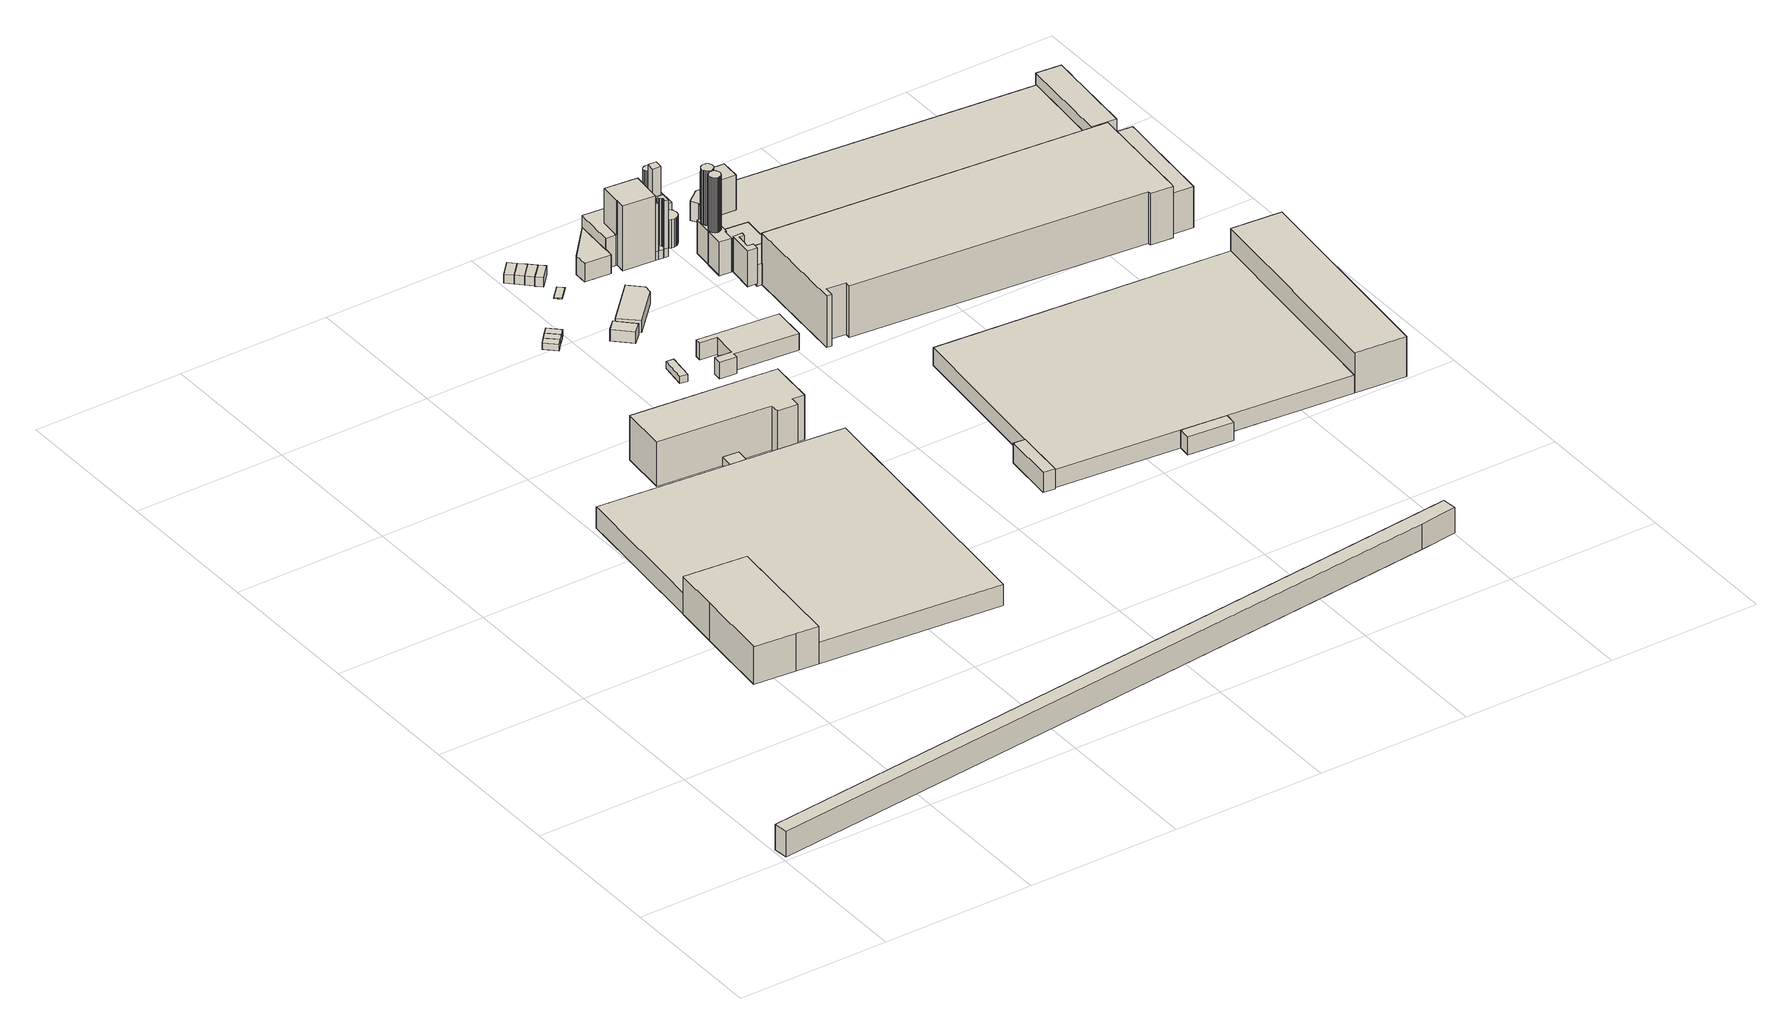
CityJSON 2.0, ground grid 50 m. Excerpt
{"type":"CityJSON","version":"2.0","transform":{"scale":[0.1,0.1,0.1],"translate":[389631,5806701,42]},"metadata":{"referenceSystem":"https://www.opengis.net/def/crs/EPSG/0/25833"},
"CityObjects":{
"building1":{"type":"Building","attributes":{"Gemeindeschluessel":"11000007","function":"31001_2111"},"address":[{"country":"Germany","locality":"Berlin","thoroughfareNumber":"3 (1)","thoroughfareName":"Sperenberger Straße"}],"children":["building1-1","building1-2"]},
"building1-1":{"type":"BuildingPart","attributes":{"BezugspunktDach":"2200","measuredHeight":12.9,"storeysAboveGround":2},"parents":["building1"],"geometry":[{"type":"MultiSurface","lod":"1","boundaries":[[[0,1,2,3,4,5,6,7,8,9]],[[10,11,12,13,14,15,16,17,18,19]],[[10,19,9,8]],[[11,10,8,7]],[[12,11,7,6]],[[13,12,6,5]],[[14,20,21,5,4]],[[22,20,14,4,3]],[[23,22,15,3,2]],[[24,23,16,2,1]],[[18,17,1,0]],[[19,18,0,9]],[[13,25,21,20,14]],[[15,14,20,22]],[[16,15,22,23]],[[17,16,23,24]]]}]},
"building1-2":{"type":"BuildingPart","attributes":{"BezugspunktDach":"2200","measuredHeight":7.31,"storeysAboveGround":2},"parents":["building1"],"geometry":[{"type":"MultiSurface","lod":"1","boundaries":[[[20,24,26,27,28,29,30,31,32,33,21]],[[34,35,36,37,38,39,40,41,17,14,13]],[[34,13,21,33]],[[35,34,33,32]],[[36,35,32,31]],[[37,36,31,30]],[[38,37,30,29]],[[39,38,29,28]],[[40,39,28,27]],[[41,40,27,26]],[[17,41,26,24]],[[14,17,16,15,14,20]],[[13,14,13,21]],[[20,14,15,22]],[[22,15,16,23]],[[24,23,16,17]],[[20,21,13,14]]]}]},
"building2":{"type":"Building","attributes":{"Gemeindeschluessel":"11000007","BezugspunktDach":"2200","function":"51009_1610","measuredHeight":8.66,"storeysAboveGround":0},"address":[{"country":"Germany","locality":"Berlin"}],"geometry":[{"type":"Solid","lod":"1","boundaries":[[[[42,43,44,45,46]],[[47,48,49,50,51]],[[47,51,46,45]],[[48,47,45,44]],[[49,48,44,43]],[[50,49,43,42]],[[51,50,42,46]]]]}]},
"building3":{"type":"Building","attributes":{"Gemeindeschluessel":"11000007","BezugspunktDach":"2200","function":"51009_1610","measuredHeight":3,"storeysAboveGround":0},"address":[{"country":"Germany","locality":"Berlin"}],"geometry":[{"type":"Solid","lod":"1","boundaries":[[[[52,53,54,55,56,57,58,59]],[[60,61,62,63,64,65,66,67]],[[60,67,59,58]],[[61,60,58,57]],[[62,61,57,56]],[[63,62,56,55]],[[64,63,55,54]],[[65,64,54,53]],[[66,65,53,52]],[[67,66,52,59]]]]}]},
"building4":{"type":"Building","attributes":{"Gemeindeschluessel":"11000007","BezugspunktDach":"2200","function":"31001_2020","measuredHeight":15.26,"storeysAboveGround":4},"address":[{"country":"Germany","locality":"Berlin","thoroughfareNumber":"3","thoroughfareName":"Sperenberger Straße"}],"geometry":[{"type":"Solid","lod":"1","boundaries":[[[[68,69,70,71,72,73,74,75,76]],[[77,78,79,80,81,82,83,84,85]],[[77,85,76,75]],[[78,77,75,74]],[[79,78,74,73]],[[80,79,73,72]],[[81,80,72,71]],[[82,81,71,70]],[[83,82,70,69]],[[84,83,69,68]],[[85,84,68,76]]]]}]},
"building5":{"type":"Building","attributes":{"Gemeindeschluessel":"11000007","BezugspunktDach":"2200","function":"31001_2463","measuredHeight":2.06,"storeysAboveGround":1},"address":[{"country":"Germany","locality":"Berlin","thoroughfareNumber":"32 (13)","thoroughfareName":"Motzener Straße"}],"geometry":[{"type":"Solid","lod":"1","boundaries":[[[[86,87,88,89]],[[90,91,92,93]],[[90,93,89,88]],[[91,90,88,87]],[[92,91,87,86]],[[93,92,86,89]]]]}]},
"building6":{"type":"Building","attributes":{"Gemeindeschluessel":"11000007","BezugspunktDach":"2200","function":"31001_2463","measuredHeight":2.12,"storeysAboveGround":1},"address":[{"country":"Germany","locality":"Berlin","thoroughfareNumber":"32 (12)","thoroughfareName":"Motzener Straße"}],"geometry":[{"type":"Solid","lod":"1","boundaries":[[[[87,94,95,88]],[[96,97,91,90]],[[96,90,88,95]],[[97,96,95,94]],[[91,97,94,87]],[[90,91,87,88]]]]}]},
"building7":{"type":"Building","attributes":{"Gemeindeschluessel":"11000007","BezugspunktDach":"2200","function":"31001_2463","measuredHeight":2.13,"storeysAboveGround":1},"address":[{"country":"Germany","locality":"Berlin","thoroughfareNumber":"32 (11)","thoroughfareName":"Motzener Straße"}],"geometry":[{"type":"Solid","lod":"1","boundaries":[[[[94,98,99,95]],[[100,101,102,103]],[[100,103,95,99]],[[101,100,99,98]],[[102,101,98,94]],[[103,102,94,95]]]]}]},
"building8":{"type":"Building","attributes":{"Gemeindeschluessel":"11000007","BezugspunktDach":"2200","function":"31001_2200","measuredHeight":2.36,"storeysAboveGround":1},"address":[{"country":"Germany","locality":"Berlin","thoroughfareNumber":"32 (16)","thoroughfareName":"Motzener Straße"}],"geometry":[{"type":"Solid","lod":"1","boundaries":[[[[104,105,106,107]],[[108,109,110,111]],[[108,111,107,106]],[[109,108,106,105]],[[110,109,105,104]],[[111,110,104,107]]]]}]},
"building9":{"type":"Building","attributes":{"Gemeindeschluessel":"11000007","BezugspunktDach":"2200","function":"31001_2143","measuredHeight":3.85,"storeysAboveGround":1},"address":[{"country":"Germany","locality":"Berlin","thoroughfareNumber":"32 (14)","thoroughfareName":"Motzener Straße"}],"geometry":[{"type":"Solid","lod":"1","boundaries":[[[[112,113,114,115]],[[116,117,118,119]],[[116,119,115,114]],[[117,116,114,113]],[[118,117,113,112]],[[119,118,112,115]]]]}]},
"building10":{"type":"Building","attributes":{"Gemeindeschluessel":"11000007","BezugspunktDach":"2200","function":"31001_2100","measuredHeight":3.06,"storeysAboveGround":1},"address":[{"country":"Germany","locality":"Berlin","thoroughfareNumber":"28D (2)","thoroughfareName":"Motzener Straße"}],"geometry":[{"type":"Solid","lod":"1","boundaries":[[[[120,121,122,123]],[[124,125,126,127]],[[124,127,123,122]],[[125,124,122,121]],[[126,125,121,120]],[[127,126,120,123]]]]}]},
"building11":{"type":"Building","attributes":{"Gemeindeschluessel":"11000007","BezugspunktDach":"2200","function":"31001_2100","measuredHeight":3.1,"storeysAboveGround":1},"address":[{"country":"Germany","locality":"Berlin","thoroughfareNumber":"28D (3)","thoroughfareName":"Motzener Straße"}],"geometry":[{"type":"Solid","lod":"1","boundaries":[[[[128,129,121,120]],[[130,131,132,133]],[[130,133,120,121]],[[131,130,121,129]],[[132,131,129,128]],[[133,132,128,120]]]]}]},
"building12":{"type":"Building","attributes":{"Gemeindeschluessel":"11000007","BezugspunktDach":"2200","function":"31001_2200","measuredHeight":0.28,"storeysAboveGround":1},"address":[{"country":"Germany","locality":"Berlin","thoroughfareNumber":"32 (10)","thoroughfareName":"Motzener Straße"}],"geometry":[{"type":"Solid","lod":"1","boundaries":[[[[134,135,136,137,138]],[[139,140,141,142,143]],[[139,143,138,137]],[[140,139,137,136]],[[141,140,136,135]],[[142,141,135,134]],[[143,142,134,138]]]]}]},
"building13":{"type":"Building","attributes":{"Gemeindeschluessel":"11000007","BezugspunktDach":"2200","function":"31001_2100","measuredHeight":3.15,"storeysAboveGround":1},"address":[{"country":"Germany","locality":"Berlin","thoroughfareNumber":"28D (4)","thoroughfareName":"Motzener Straße"}],"geometry":[{"type":"Solid","lod":"1","boundaries":[[[[144,145,129,128]],[[131,146,147,132]],[[131,132,128,129]],[[146,131,129,145]],[[147,146,145,144]],[[132,147,144,128]]]]}]},
"building14":{"type":"Building","attributes":{"Gemeindeschluessel":"11000007","BezugspunktDach":"2200","function":"31001_2100","measuredHeight":3.18,"storeysAboveGround":1},"address":[{"country":"Germany","locality":"Berlin","thoroughfareNumber":"28D (5)","thoroughfareName":"Motzener Straße"}],"geometry":[{"type":"Solid","lod":"1","boundaries":[[[[148,149,145,144]],[[150,151,152,153]],[[150,153,144,145]],[[151,150,145,149]],[[152,151,149,148]],[[153,152,148,144]]]]}]},
"building15":{"type":"Building","attributes":{"Gemeindeschluessel":"11000007","BezugspunktDach":"2200","function":"31001_2143","measuredHeight":3.92,"storeysAboveGround":1},"address":[{"country":"Germany","locality":"Berlin","thoroughfareNumber":"32 (15)","thoroughfareName":"Motzener Straße"}],"geometry":[{"type":"Solid","lod":"1","boundaries":[[[[154,155,156,157,158]],[[159,160,161,162,163]],[[159,163,158,157]],[[160,159,157,156]],[[161,160,156,155]],[[162,161,155,154]],[[163,162,154,158]]]]}]},
"building16":{"type":"Building","attributes":{"Gemeindeschluessel":"11000007","BezugspunktDach":"2200","function":"31001_2523","measuredHeight":5.72,"storeysAboveGround":1},"address":[{"country":"Germany","locality":"Berlin","thoroughfareNumber":"32 (17)","thoroughfareName":"Motzener Straße"}],"geometry":[{"type":"Solid","lod":"1","boundaries":[[[[164,165,166,167,168,169,170,171,172,173]],[[174,175,176,177,178,179,180,181,182,183]],[[174,183,173,172]],[[175,174,172,171]],[[176,175,171,170]],[[177,176,170,169]],[[178,177,169,168]],[[179,178,168,167]],[[180,179,167,166]],[[181,180,166,165]],[[182,181,165,164]],[[183,182,164,173]]]]}]},
"building17":{"type":"Building","attributes":{"Gemeindeschluessel":"11000007","BezugspunktDach":"2200","function":"51009_1610","measuredHeight":6.83,"storeysAboveGround":0},"address":[{"country":"Germany","locality":"Berlin"}],"geometry":[{"type":"Solid","lod":"1","boundaries":[[[[184,185,186,187]],[[188,189,190,191]],[[188,191,187,186]],[[189,188,186,185]],[[190,189,185,184]],[[191,190,184,187]]]]}]},
"building18":{"type":"Building","attributes":{"Gemeindeschluessel":"11000007","function":"31001_2142"},"address":[{"country":"Germany","locality":"Berlin","thoroughfareNumber":"32 (5)","thoroughfareName":"Motzener Straße"}],"children":["building18-1","building18-2","building18-3"]},
"building18-1":{"type":"BuildingPart","attributes":{"BezugspunktDach":"2200","measuredHeight":22.08,"storeysAboveGround":6},"parents":["building18"],"geometry":[{"type":"MultiSurface","lod":"1","boundaries":[[[192,193,194,195,196,197,198,199]],[[200,201,202,203,204,205,206,207]],[[208,209,199,198]],[[210,208,200,198,197]],[[202,211,210,201,197,196]],[[203,202,196,195]],[[204,203,195,194]],[[205,204,194,193]],[[206,205,193,192]],[[207,206,192,199]],[[200,207,209,208]],[[201,200,208,210]],[[201,210,211,202]]]}]},
"building18-2":{"type":"BuildingPart","attributes":{"BezugspunktDach":"2200","measuredHeight":6.34,"storeysAboveGround":6},"parents":["building18"],"geometry":[{"type":"MultiSurface","lod":"1","boundaries":[[[212,213,214,215,216,217]],[[218,219,220,221,222,223]],[[218,223,217,216]],[[219,218,216,215]],[[222,221,213,212]],[[223,222,212,217]],[[220,219,215,214]],[[224,221,220,225,214,213]]]}]},
"building18-3":{"type":"BuildingPart","attributes":{"BezugspunktDach":"2200","measuredHeight":10.39,"storeysAboveGround":6},"parents":["building18"],"geometry":[{"type":"MultiSurface","lod":"1","boundaries":[[[226,209,208,210,211,227,228,229,230,231]],[[232,233,234,235,202,201,200,207,236,237]],[[215,214,231,230]],[[232,237,220,219]],[[233,232,230,229]],[[234,233,229,228]],[[235,234,228,227]],[[202,235,227,211]],[[201,202,201,210]],[[200,201,200,208]],[[236,207,209,226]],[[214,213,221,220,237,236,226,231]],[[219,220,214,215]],[[211,210,201,202]],[[238,210,208,200,201]],[[207,200,208,209]],[[220,221,213,214]]]}]},
"building19":{"type":"Building","attributes":{"Gemeindeschluessel":"11000007","function":"31001_2142"},"address":[{"country":"Germany","locality":"Berlin","thoroughfareNumber":"32 (7)","thoroughfareName":"Motzener Straße"}],"children":["building19-1","building19-2"]},
"building19-1":{"type":"BuildingPart","attributes":{"BezugspunktDach":"2200","measuredHeight":3,"storeysAboveGround":2},"parents":["building19"],"geometry":[{"type":"Solid","lod":"1","boundaries":[[[[239,240,241,242,243,244]],[[203,245,246,247,248,204]],[[203,204,244,243]],[[245,203,243,242]],[[246,245,242,241]],[[247,246,241,240]],[[248,247,240,239]],[[204,248,239,244]]]]}]},
"building19-2":{"type":"BuildingPart","attributes":{"BezugspunktDach":"2200","measuredHeight":19.44,"storeysAboveGround":2},"parents":["building19"],"geometry":[{"type":"Solid","lod":"1","boundaries":[[[[249,250,251,252,253,254,255,256,257,258,259,260,261,262,263,264,265,266,267,268,269]],[[203,245,246,247,270,271,272,273,274,275,276,277,278,279,280,281,282,283,284,248,204]],[[203,204,269,268]],[[245,203,268,267]],[[246,245,267,266]],[[247,246,266,265]],[[270,247,265,264]],[[271,270,264,263]],[[272,271,263,262]],[[273,272,262,261]],[[274,273,261,260]],[[275,274,260,259]],[[276,275,259,258]],[[277,276,258,257]],[[278,277,257,256]],[[279,278,256,255]],[[280,279,255,254]],[[281,280,254,253]],[[282,281,253,252]],[[283,282,252,251]],[[284,283,251,250]],[[248,284,250,249]],[[204,248,249,269]]]]}]},
"building20":{"type":"Building","attributes":{"Gemeindeschluessel":"11000007","BezugspunktDach":"2200","function":"31001_2200","measuredHeight":28.55,"storeysAboveGround":1},"address":[{"country":"Germany","locality":"Berlin","thoroughfareNumber":"32 (8)","thoroughfareName":"Motzener Straße"}],"geometry":[{"type":"Solid","lod":"1","boundaries":[[[[285,286,287,288]],[[289,290,291,292]],[[289,292,288,287]],[[290,289,287,286]],[[291,290,286,285]],[[292,291,285,288]]]]}]},
"building21":{"type":"Building","attributes":{"Gemeindeschluessel":"11000007","BezugspunktDach":"2200","function":"31001_2142","measuredHeight":26.04,"storeysAboveGround":2},"address":[{"country":"Germany","locality":"Berlin","thoroughfareNumber":"32 (9)","thoroughfareName":"Motzener Straße"}],"geometry":[{"type":"Solid","lod":"1","boundaries":[[[[293,294,295,296,297,298,299,300,301,302,303,304,305,306,307,308,309,310,311,312]],[[313,314,315,316,317,318,319,320,321,322,323,324,325,326,327,328,329,330,331,332]],[[313,332,312,311]],[[314,313,311,310]],[[315,314,310,309]],[[316,315,309,308]],[[317,316,308,307]],[[318,317,307,306]],[[319,318,306,305]],[[320,319,305,304]],[[321,320,304,303]],[[322,321,303,302]],[[323,322,302,301]],[[324,323,301,300]],[[325,324,300,299]],[[326,325,299,298]],[[327,326,298,297]],[[328,327,297,296]],[[329,328,296,295]],[[330,329,295,294]],[[331,330,294,293]],[[332,331,293,312]]]]}]},
"building22":{"type":"Building","attributes":{"Gemeindeschluessel":"11000007","BezugspunktDach":"2200","function":"51009_1610","measuredHeight":12.2,"storeysAboveGround":0},"address":[{"country":"Germany","locality":"Berlin"}],"geometry":[{"type":"Solid","lod":"1","boundaries":[[[[333,334,335,336,337,338,339,340]],[[341,342,343,344,345,346,347,348]],[[341,348,340,339]],[[342,341,339,338]],[[343,342,338,337]],[[344,343,337,336]],[[345,344,336,335]],[[346,345,335,334]],[[347,346,334,333]],[[348,347,333,340]]]]}]},
"building23":{"type":"Building","attributes":{"Gemeindeschluessel":"11000007","BezugspunktDach":"2200","function":"31001_2143","measuredHeight":9.64,"storeysAboveGround":5},"address":[{"country":"Germany","locality":"Berlin","thoroughfareNumber":"32 (6)","thoroughfareName":"Motzener Straße"}],"geometry":[{"type":"Solid","lod":"1","boundaries":[[[[349,350,351,352,353,354,355,356,357,358,359,360,361,362,363,364,365,366,367,368,369,370,371,372,373,374]],[[375,376,377,378,379,380,381,382,383,384,385,386,387,388,389,390,391,392,393,394,395,396,397,398,399,400]],[[375,400,374,373]],[[376,375,373,372]],[[377,376,372,371]],[[378,377,371,370]],[[379,378,370,369]],[[380,379,369,368]],[[381,380,368,367]],[[382,381,367,366]],[[383,382,366,365]],[[384,383,365,364]],[[385,384,364,363]],[[386,385,363,362]],[[387,386,362,361]],[[388,387,361,360]],[[389,388,360,359]],[[390,389,359,358]],[[391,390,358,357]],[[392,391,357,356]],[[393,392,356,355]],[[394,393,355,354]],[[395,394,354,353]],[[396,395,353,352]],[[397,396,352,351]],[[398,397,351,350]],[[399,398,350,349]],[[400,399,349,374]]]]}]},
"building24":{"type":"Building","attributes":{"Gemeindeschluessel":"11000007","function":"31001_2200"},"address":[{"country":"Germany","locality":"Berlin","thoroughfareNumber":"32 (4)","thoroughfareName":"Motzener Straße"}],"children":["building24-1","building24-2","building24-3"]},
"building24-1":{"type":"BuildingPart","attributes":{"BezugspunktDach":"2200","measuredHeight":30.09,"storeysAboveGround":7},"parents":["building24"],"geometry":[{"type":"MultiSurface","lod":"1","boundaries":[[[401,402,403,404,405,406,407,408,409,410,411,412,413,414,415,416,417,418,419,420,421,422,423,424,425,426,427]],[[428,429,430,431,432,433,434,435,436,437,438,439,440,441,442,443,444,445,446,447,448,449,450,451,452,453,454]],[[455,456,427,426]],[[429,457,455,458,426,425]],[[430,459,457,425,424]],[[460,459,461,424,423]],[[432,462,460,463,423,422]],[[464,462,422,421]],[[434,465,464,421,420]],[[466,465,434,420,419]],[[467,466,435,419,418]],[[437,468,467,418,417]],[[469,468,417,416]],[[470,469,416,415]],[[471,470,439,415,414]],[[441,472,471,414,413]],[[442,473,472,413,412]],[[474,473,442,412,411]],[[475,474,443,411,410]],[[476,475,410,409]],[[477,476,409,408]],[[478,479,477,408,407]],[[480,481,479,407,406]],[[482,481,406,405]],[[483,482,484,405,404]],[[451,485,483,450,404,403]],[[486,485,451,403,402]],[[453,487,486,452,402,401]],[[456,487,488,401,427]],[[489,428,454,456,455]],[[428,458,455,457,429]],[[429,490,457,459,430]],[[431,430,461,459,460]],[[431,463,460,462,432]],[[433,432,462,464]],[[433,491,464,465,434]],[[435,434,465,466]],[[436,435,466,467]],[[436,467,468,437]],[[438,437,468,469]],[[439,438,469,470]],[[440,439,470,471]],[[440,471,472,441]],[[441,472,473,442]],[[443,442,473,474]],[[444,443,474,475]],[[445,444,475,476]],[[446,445,476,477]],[[447,446,492,477,479,478]],[[448,447,493,479,481,480]],[[449,448,481,482]],[[450,449,484,482,483]],[[450,483,485,451]],[[494,452,451,485,486]],[[452,486,487,453]],[[454,453,488,487,456]]]}]},
"building24-2":{"type":"BuildingPart","attributes":{"BezugspunktDach":"2200","measuredHeight":11.54,"storeysAboveGround":7},"parents":["building24"],"geometry":[{"type":"MultiSurface","lod":"1","boundaries":[[[495,496,497,498,499,500],[501,502,503,504,505,506,507,508,509,510,511,512,513,514,515,516,517,518,519,520,521,522,523,524,525,526,527],[466,467,468,469,470,471,472,473,474,475,476,477,479,481,482,483,485,486,487,456,455,457,459,460,462,464,465]],[[528,529,530,531,532,533],[534,535,536,537,538,539,540,541,542,543,544,545,546,547,548,549,550,551,552,553,554,555,556,557,558,559,560],[433,432,431,430,429,428,454,453,452,451,450,449,448,447,446,445,444,443,442,441,440,439,438,437,436,435,434]],[[528,533,500,499]],[[529,528,499,498]],[[530,529,498,497]],[[531,530,497,496]],[[532,531,496,495]],[[533,532,495,500]],[[534,560,534,526]],[[535,534,535,525]],[[538,537,538,522]],[[539,538,539,521]],[[540,539,540,520]],[[541,519,541,542]],[[543,517,543,544]],[[545,544,545,515]],[[546,545,561,545,546,514]],[[547,546,547,513]],[[548,547,548,512]],[[548,562,548,549]],[[549,511,549,550]],[[552,551,563,551,552,508]],[[553,552,553,507]],[[554,553,554,506]],[[555,554,564,554,555,505]],[[556,555,565,555,556,566]],[[556,567,556,557]],[[558,502,558,559]],[[560,559,560,527]],[[434,465,434,433]],[[431,432,431,460]],[[428,429,428,455]],[[454,428,454,456]],[[453,487,453,452]],[[451,452,486,452,451,485]],[[450,451,450,483]],[[449,450,483,450,449,482]],[[449,568,449,448]],[[446,447,479,447,446,569]],[[445,446,445,476]],[[444,445,476,445,444,475]],[[443,474,443,442]],[[442,570,442,441]],[[440,441,472,441,440,471]],[[437,438,469,438,437,468]],[[436,437,436,467]],[[435,436,467,436,435,466]],[[527,526,534,560]],[[526,525,535,534]],[[536,535,525,524]],[[537,536,524,523]],[[571,523,522,538,537]],[[522,521,539,538]],[[521,520,540,539]],[[541,540,520,519]],[[542,541,519,518]],[[543,542,518,517]],[[543,517,516,544]],[[516,515,545,544]],[[515,514,546,545,561]],[[514,513,547,546]],[[572,513,512,548,547]],[[549,548,562,512,511]],[[550,549,511,510]],[[551,550,510,509]],[[509,508,552,551,563]],[[508,507,553,552]],[[573,507,506,554,553]],[[506,505,555,554,564]],[[566,556,555,565,505,504]],[[557,556,567,504,503]],[[558,557,503,502]],[[559,558,502,501]],[[501,527,560,559]],[[433,434,465,464]],[[432,433,464,462]],[[462,460,431,432]],[[430,431,460,459]],[[429,430,459,457]],[[457,455,428,429]],[[574,455,456,454,428]],[[453,454,456,487,575]],[[452,453,487,486]],[[485,483,450,451]],[[448,449,568,482,481]],[[447,448,481,479]],[[569,446,447,479,477]],[[576,477,476,445,446]],[[443,444,475,474]],[[442,443,474,473]],[[441,442,570,473,472]],[[439,440,471,470]],[[438,439,470,469]],[[577,468,467,436,437]],[[434,435,466,465]]]}]},
"building24-3":{"type":"BuildingPart","attributes":{"BezugspunktDach":"2200","measuredHeight":30.05,"storeysAboveGround":7},"parents":["building24"],"geometry":[{"type":"MultiSurface","lod":"1","boundaries":[[[578,579,580,581,582,583,584,585,586,587,588,589,590,591,592,593,594,595,596,597,598,599,600,601,602,603,604]],[[536,535,534,560,559,558,557,556,555,554,553,552,551,550,549,548,547,546,545,544,543,542,541,540,539,538,537]],[[524,523,537,604,603]],[[535,525,524,603,602]],[[534,526,525,602,601]],[[560,527,526,601,600]],[[559,501,527,600,599]],[[502,501,599,598]],[[557,503,502,558,598,597]],[[504,503,597,596]],[[555,505,504,596,595]],[[506,505,555,595,594]],[[605,507,506,606,594,593]],[[508,507,593,592]],[[509,508,592,591]],[[510,509,591,590]],[[511,510,590,589]],[[512,511,549,589,588]],[[547,513,512,588,587]],[[514,513,587,586]],[[545,515,514,546,586,585]],[[544,516,515,545,585,584]],[[607,517,516,584,583]],[[518,517,543,583,582]],[[519,518,542,582,581]],[[540,520,519,581,580]],[[608,521,520,580,579]],[[522,521,539,579,578]],[[523,522,538,578,604]],[[536,537,523,524]],[[536,524,525,535]],[[535,525,526,534]],[[534,526,527,560]],[[560,609,527,501,559]],[[558,559,501,502]],[[558,502,503,557]],[[556,557,503,504]],[[556,610,504,505,555]],[[554,555,505,506]],[[553,554,606,506,507,605]],[[552,553,611,507,508]],[[551,552,508,509]],[[550,551,509,510]],[[612,549,550,510,511]],[[548,549,511,512]],[[548,512,513,547]],[[613,546,547,513,514]],[[546,514,515,545]],[[545,515,516,544]],[[543,544,614,516,517,607]],[[542,543,517,518]],[[541,542,518,519]],[[541,615,519,520,540]],[[539,540,520,521,608]],[[538,539,521,522]],[[537,538,522,523]]]}]},
"building25":{"type":"Building","attributes":{"Gemeindeschluessel":"11000007","BezugspunktDach":"2200","function":"51009_1610","measuredHeight":6.03,"storeysAboveGround":0},"address":[{"country":"Germany","locality":"Berlin"}],"geometry":[{"type":"Solid","lod":"1","boundaries":[[[[616,617,618,619]],[[620,621,622,623]],[[620,623,619,618]],[[621,620,618,617]],[[622,621,617,616]],[[623,622,616,619]]]]}]},
"building26":{"type":"Building","attributes":{"Gemeindeschluessel":"11000007","function":"31001_2100"},"address":[{"country":"Germany","locality":"Berlin","thoroughfareNumber":"34","thoroughfareName":"Motzener Straße"},{"country":"Germany","locality":"Berlin","thoroughfareNumber":"1","thoroughfareName":"Sperenberger Straße"}],"children":["building26-1","building26-2"]},
"building26-1":{"type":"BuildingPart","attributes":{"BezugspunktDach":"2200","measuredHeight":13.69,"storeysAboveGround":3},"parents":["building26"],"geometry":[{"type":"MultiSurface","lod":"1","boundaries":[[[624,625,626,627,628,629]],[[630,631,632,633,634,635]],[[630,635,630,636,637,638,629,628]],[[631,630,628,627]],[[632,631,627,626]],[[633,632,626,625]],[[634,633,625,624]],[[635,634,624,629]],[[638,637,636,630,635]]]}]},
"building26-2":{"type":"BuildingPart","attributes":{"BezugspunktDach":"2200","measuredHeight":6.03,"storeysAboveGround":3},"parents":["building26"],"geometry":[{"type":"MultiSurface","lod":"1","boundaries":[[[618,617,637,636,639,185,184,640]],[[641,642,643,630,635,621,620,644]],[[641,644,640,184]],[[642,641,184,185]],[[643,642,185,639]],[[630,643,639,636]],[[621,635,637,617]],[[620,621,617,618]],[[644,620,618,640]],[[635,630,645,636,637]]]}]},
"building27":{"type":"Building","attributes":{"Gemeindeschluessel":"11000007","function":"31001_2111"},"address":[{"country":"Germany","locality":"Berlin","thoroughfareNumber":"32","thoroughfareName":"Motzener Straße"}],"children":["building27-1","building27-2","building27-3","building27-4","building27-5","building27-6","building27-7"]},
"building27-1":{"type":"BuildingPart","attributes":{"BezugspunktDach":"2200","measuredHeight":13.99,"storeysAboveGround":4},"parents":["building27"],"geometry":[{"type":"MultiSurface","lod":"1","boundaries":[[[646,647,648,649,650]],[[651,652,653,654,655]],[[656,657,649,648]],[[653,652,648,647]],[[654,653,647,646]],[[655,654,646,650]],[[651,655,650,649]],[[652,651,657,656]]]}]},
"building27-2":{"type":"BuildingPart","attributes":{"BezugspunktDach":"2200","measuredHeight":7.25,"storeysAboveGround":4},"parents":["building27"],"geometry":[{"type":"MultiSurface","lod":"1","boundaries":[[[658,659,660,661,657,656,662,663,664,665,666,667,668,669,670,671,672,673,674,675,676,677]],[[678,679,680,681,682,683,684,685,686,687,688,689,690,691,692,693,694,695,696,697,698,699]],[[678,699,677,676]],[[679,678,676,675]],[[680,679,675,674]],[[681,680,674,673]],[[682,681,700,701]],[[683,682,702,701,703,671]],[[684,683,671,703,704]],[[685,684,670,669]],[[686,685,669,668]],[[687,686,668,705,706,667]],[[688,687,706,707]],[[689,688,666,707,708]],[[690,689,665,664]],[[691,690,664,709,710]],[[692,691,663,710,711,662]],[[693,692,662,656]],[[694,693,652,651]],[[695,694,651,712]],[[696,695,712,713]],[[697,696,660,659]],[[698,697,659,658]],[[699,698,658,677]],[[701,700,673,672]],[[672,671,703,701,702]],[[704,703,671,670,714]],[[667,706,705,668]],[[707,706,667,666]],[[708,707,666,665]],[[710,709,664,663]],[[662,711,710,663]],[[651,652,656,657]],[[712,651,657,661]],[[713,712,661,660,715]]]}]},
"building27-3":{"type":"BuildingPart","attributes":{"BezugspunktDach":"2200","measuredHeight":17.59,"storeysAboveGround":4},"parents":["building27"],"geometry":[{"type":"MultiSurface","lod":"1","boundaries":[[[716,717,718,719,720,721,722,723,724,725,726,727]],[[713,712,651,655,728,729,730,731,732,733,734,735]],[[713,735,727,726]],[[736,661,660,713,726,725]],[[737,657,661,725,724]],[[650,649,724,723]],[[728,655,723,722]],[[729,728,722,721]],[[730,729,721,720]],[[731,730,720,719]],[[732,731,719,718]],[[733,732,718,717]],[[734,733,717,716]],[[735,734,716,727]],[[712,713,660,661,736]],[[651,712,738,661,657,737]],[[655,651,649,650]]]}]},
"building27-4":{"type":"BuildingPart","attributes":{"BezugspunktDach":"2200","measuredHeight":6.41,"storeysAboveGround":4},"parents":["building27"],"geometry":[{"type":"MultiSurface","lod":"1","boundaries":[[[739,740,741,742]],[[704,703,701,700]],[[704,700,742,741]],[[703,671,670,741,740]],[[672,671,703,740,739]],[[700,673,672,739,742]],[[704,743,670,671,703]],[[701,703,671,672]],[[701,744,672,673,700]]]}]},
"building27-5":{"type":"BuildingPart","attributes":{"BezugspunktDach":"2200","measuredHeight":6.54,"storeysAboveGround":4},"parents":["building27"],"geometry":[{"type":"MultiSurface","lod":"1","boundaries":[[[745,746,747,748,749,750,751]],[[752,753,708,707,754,755,756]],[[752,756,751,750]],[[753,752,750,749]],[[708,753,749,748]],[[666,665,748,747]],[[755,754,746,745]],[[756,755,745,751]],[[757,707,708,665,666]],[[707,747,746,754]]]}]},
"building27-6":{"type":"BuildingPart","attributes":{"BezugspunktDach":"2200","measuredHeight":11.25,"storeysAboveGround":4},"parents":["building27"],"geometry":[{"type":"MultiSurface","lod":"1","boundaries":[[[758,759,760,761,762,763,764,765,766]],[[709,767,768,769,770,771,772,711,710]],[[664,663,773,766,765]],[[767,709,765,764]],[[768,767,764,763]],[[769,768,763,762]],[[770,769,762,761]],[[771,770,761,760]],[[772,771,760,759]],[[711,772,759,758]],[[663,662,711,758,766]],[[709,710,773,663,664]],[[710,711,662,663]]]}]},
"building27-7":{"type":"BuildingPart","attributes":{"BezugspunktDach":"2200","measuredHeight":18.17,"storeysAboveGround":4},"parents":["building27"],"geometry":[{"type":"MultiSurface","lod":"1","boundaries":[[[774,775,776,777]],[[754,707,706,705]],[[754,705,777,776]],[[707,754,776,775],[754,707,747,746]],[[778,667,666,775,774]],[[668,667,774,777]],[[747,707,754,746]],[[706,707,666,667,778]],[[705,706,667,668]]]}]}
},
"vertices":[
[557,747,154],[630,740,154],[630,742,154],[665,1145,154],[665,1147,154],[458,1166,154],[458,1164,154],[443,1012,154],[420,761,154],[420,759,154],[420,761,25],[443,1012,25],[458,1164,25],[458,1166,25],[665,1147,25],[665,1145,25],[630,742,25],[630,740,25],[557,747,25],[420,759,25],[665,1147,98],[458,1166,98],[665,1145,98],[630,742,98],[630,740,98],[458,1166,85],
[1228,685,98],[1237,782,98],[1264,1080,98],[1269,1133,98],[1307,1553,98],[1311,1590,98],[504,1664,98],[504,1662,98],[504,1662,25],[504,1664,25],[1311,1590,25],[1307,1553,25],[1269,1133,25],[1264,1080,25],[1237,782,25],[1228,685,25],
[7,3,101],[2374,257,101],[2497,271,101],[2492,319,101],[2,51,101],[2492,319,14],[2497,271,14],[2374,257,14],[7,3,14],[2,51,14],
[996,1619,54],[1022,1616,54],[1031,1716,54],[1005,1718,54],[979,1721,54],[971,1634,54],[970,1623,54],[970,1621,54],[970,1623,24],[971,1634,24],[979,1721,24],[1005,1718,24],[1031,1716,24],[1022,1616,24],[996,1619,24],[970,1621,24],
[1138,1706,176],[1136,1674,176],[1137,1674,176],[1202,1668,176],[1205,1700,176],[1245,1697,176],[1258,1850,176],[780,1894,176],[766,1740,176],[780,1894,24],[1258,1850,24],[1245,1697,24],[1205,1700,24],[1202,1668,24],[1137,1674,24],[1136,1674,24],[1138,1706,24],[766,1740,24],
[929,2461,46],[947,2481,46],[911,2514,46],[894,2495,46],[911,2514,25],[947,2481,25],[929,2461,25],[894,2495,25],
[964,2499,46],[928,2533,46],[928,2533,25],[964,2499,25],
[981,2518,46],[946,2552,46],[946,2552,24],[981,2518,24],[964,2499,24],[928,2533,24],
[1142,2129,47],[1153,2215,47],[1129,2218,47],[1117,2132,47],[1129,2218,23],[1153,2215,23],[1142,2129,23],[1117,2132,23],
[1131,2371,61],[1162,2402,61],[1109,2455,61],[1078,2423,61],[1109,2455,23],[1162,2402,23],[1131,2371,23],[1078,2423,23],
[1022,2818,50],[1063,2862,50],[1041,2883,50],[1000,2838,50],[1041,2883,20],[1063,2862,20],[1022,2818,20],[1000,2838,20],
[1044,2798,50],[1085,2842,50],[1063,2862,19],[1085,2842,19],[1044,2798,19],[1022,2818,19],
[1076,2680,28],[1086,2671,28],[1123,2711,28],[1105,2727,28],[1068,2688,28],[1105,2727,25],[1123,2711,25],[1086,2671,25],[1076,2680,25],[1068,2688,25],
[1065,2777,50],[1107,2821,50],[1107,2821,19],[1065,2777,19],
[1083,2760,50],[1125,2805,50],[1107,2821,18],[1125,2805,18],[1083,2760,18],[1065,2777,18],
[1177,2408,62],[1279,2513,62],[1284,2541,62],[1241,2583,62],[1122,2460,62],[1241,2583,22],[1284,2541,22],[1279,2513,22],[1177,2408,22],[1122,2460,22],
[1280,2084,78],[1282,2101,78],[1493,2082,78],[1503,2196,78],[1236,2221,78],[1234,2201,78],[1290,2196,78],[1283,2113,78],[1227,2118,78],[1225,2089,78],[1227,2118,21],[1283,2113,21],[1290,2196,21],[1234,2201,21],[1236,2221,21],[1503,2196,21],[1493,2082,21],[1282,2101,21],[1280,2084,21],[1225,2089,21],
[1702,1111,73],[1718,1282,73],[1679,1286,73],[1663,1115,73],[1679,1286,5],[1718,1282,5],[1702,1111,5],[1663,1115,5],
[1313,2726,244],[1310,2693,244],[1415,2683,244],[1418,2713,244],[1425,2784,244],[1426,2786,244],[1317,2797,244],[1310,2727,244],[1317,2797,23],[1426,2786,23],[1425,2784,23],[1418,2713,23],[1415,2683,23],[1310,2693,23],[1313,2726,23],[1310,2727,23],[1317,2797,126],[1310,2727,126],[1426,2786,126],[1425,2784,126],
[1274,2700,87],[1278,2730,87],[1276,2730,87],[1286,2861,87],[1190,2751,87],[1188,2708,87],[1190,2751,24],[1286,2861,24],[1276,2730,24],[1278,2730,24],[1274,2700,24],[1188,2708,24],[1278,2730,75],[1276,2730,71],
[1278,2730,126],[1534,2774,126],[1540,2841,126],[1288,2864,126],[1286,2861,126],[1276,2730,126],[1286,2861,23],[1288,2864,23],[1540,2841,23],[1534,2774,23],[1278,2730,23],[1276,2730,23],[1426,2786,113],
[1426,2682,53],[1442,2680,53],[1456,2679,53],[1459,2709,53],[1418,2713,53],[1415,2683,53],[1459,2709,23],[1456,2679,23],[1442,2680,23],[1426,2682,23],
[1426,2682,217],[1423,2685,217],[1422,2689,217],[1422,2693,217],[1423,2697,217],[1425,2700,217],[1428,2703,217],[1432,2704,217],[1436,2704,217],[1440,2703,217],[1443,2701,217],[1446,2698,217],[1447,2694,217],[1448,2690,217],[1447,2686,217],[1445,2683,217],[1442,2680,217],[1456,2679,217],[1459,2709,217],[1418,2713,217],[1415,2683,217],[1445,2683,23],[1447,2686,23],[1448,2690,23],[1447,2694,23],[1446,2698,23],[1443,2701,23],[1440,2703,23],[1436,2704,23],[1432,2704,23],[1428,2703,23],[1425,2700,23],[1423,2697,23],[1422,2693,23],[1422,2689,23],[1423,2685,23],
[1457,2717,309],[1460,2745,309],[1434,2747,309],[1431,2719,309],[1434,2747,23],[1460,2745,23],[1457,2717,23],[1431,2719,23],
[1430,2757,284],[1432,2753,284],[1435,2750,284],[1439,2748,284],[1443,2748,284],[1454,2752,284],[1456,2756,284],[1457,2759,284],[1458,2763,284],[1457,2767,284],[1455,2770,284],[1452,2773,284],[1449,2775,284],[1445,2776,284],[1441,2776,284],[1437,2774,284],[1433,2772,284],[1431,2769,284],[1429,2765,284],[1429,2761,284],[1429,2765,23],[1431,2769,23],[1433,2772,23],[1437,2774,23],[1441,2776,23],[1445,2776,23],[1449,2775,23],[1452,2773,23],[1455,2770,23],[1457,2767,23],[1458,2763,23],[1457,2759,23],[1456,2756,23],[1454,2752,23],[1443,2748,23],[1439,2748,23],[1435,2750,23],[1432,2753,23],[1430,2757,23],[1429,2761,23],
[1588,2427,142],[1590,2449,142],[1571,2452,142],[1577,2501,142],[1594,2500,142],[1596,2513,142],[1566,2514,142],[1557,2429,142],[1566,2514,20],[1596,2513,20],[1594,2500,20],[1577,2501,20],[1571,2452,20],[1590,2449,20],[1588,2427,20],[1557,2429,20],
[1474,2727,119],[1476,2722,119],[1480,2717,119],[1484,2713,119],[1490,2710,119],[1499,2709,119],[1505,2710,119],[1510,2712,119],[1515,2716,119],[1519,2720,119],[1522,2726,119],[1523,2731,119],[1523,2737,119],[1522,2743,119],[1520,2748,119],[1516,2753,119],[1512,2757,119],[1507,2760,119],[1495,2762,119],[1490,2761,119],[1485,2758,119],[1480,2754,119],[1476,2750,119],[1474,2744,119],[1473,2739,119],[1473,2733,119],[1473,2739,23],[1474,2744,23],[1476,2750,23],[1480,2754,23],[1485,2758,23],[1490,2761,23],[1495,2762,23],[1507,2760,23],[1512,2757,23],[1516,2753,23],[1520,2748,23],[1522,2743,23],[1523,2737,23],[1523,2731,23],[1522,2726,23],[1519,2720,23],[1515,2716,23],[1510,2712,23],[1505,2710,23],[1499,2709,23],[1490,2710,23],[1484,2713,23],[1480,2717,23],[1476,2722,23],[1474,2727,23],[1473,2733,23],
[1530,2576,323],[1532,2572,323],[1535,2568,323],[1538,2565,323],[1542,2563,323],[1546,2562,323],[1550,2562,323],[1554,2563,323],[1558,2565,323],[1562,2568,323],[1564,2571,323],[1566,2575,323],[1567,2579,323],[1567,2584,323],[1566,2588,323],[1563,2592,323],[1561,2595,323],[1557,2597,323],[1553,2599,323],[1549,2599,323],[1544,2599,323],[1540,2598,323],[1537,2595,323],[1534,2592,323],[1531,2588,323],[1530,2584,323],[1530,2580,323],[1530,2584,22],[1531,2588,22],[1534,2592,22],[1537,2595,22],[1540,2598,22],[1544,2599,22],[1549,2599,22],[1553,2599,22],[1557,2597,22],[1561,2595,22],[1563,2592,22],[1566,2588,22],[1567,2584,22],[1567,2579,22],[1566,2575,22],[1564,2571,22],[1562,2568,22],[1558,2565,22],[1554,2563,22],[1550,2562,22],[1546,2562,22],[1542,2563,22],[1538,2565,22],[1535,2568,22],[1532,2572,22],[1530,2576,22],[1530,2580,22],[1530,2584,137],[1530,2580,137],[1531,2588,137],[1530,2584,68],[1534,2592,137],[1537,2595,137],[1534,2592,80],[1540,2598,137],[1537,2595,77],[1544,2599,137],[1549,2599,137],[1553,2599,137],[1557,2597,137],[1561,2595,137],[1563,2592,137],[1566,2588,137],[1567,2584,137],[1567,2579,137],[1566,2575,137],[1564,2571,137],[1562,2568,137],[1558,2565,137],[1554,2563,137],[1550,2562,108],[1550,2562,137],[1546,2562,88],[1546,2562,137],[1542,2563,137],[1538,2565,137],[1542,2563,81],[1535,2568,137],[1532,2572,137],[1530,2576,137],[1530,2576,43],[1530,2584,93],[1531,2588,116],[1544,2599,41],[1554,2563,100],[1550,2562,87],[1532,2572,107],
[1560,2514,137],[1564,2554,137],[1569,2553,137],[1579,2642,137],[1534,2646,137],[1521,2518,137],[1544,2640,137],[1548,2642,137],[1553,2642,137],[1557,2641,137],[1561,2640,137],[1565,2637,137],[1568,2634,137],[1570,2630,137],[1571,2626,137],[1571,2622,137],[1570,2617,137],[1568,2613,137],[1566,2610,137],[1562,2607,137],[1558,2605,137],[1554,2604,137],[1550,2604,137],[1545,2605,137],[1541,2608,137],[1538,2610,137],[1536,2614,137],[1534,2618,137],[1533,2622,137],[1534,2627,137],[1535,2631,137],[1537,2635,137],[1540,2638,137],[1534,2646,22],[1579,2642,22],[1569,2553,22],[1564,2554,22],[1560,2514,22],[1521,2518,22],[1537,2635,22],[1535,2631,22],[1534,2627,22],[1533,2622,22],[1534,2618,22],[1536,2614,22],[1538,2610,22],[1541,2608,22],[1545,2605,22],[1550,2604,22],[1554,2604,22],[1558,2605,22],[1562,2607,22],[1566,2610,22],[1568,2613,22],[1570,2617,22],[1571,2622,22],[1571,2626,22],[1570,2630,22],[1568,2634,22],[1565,2637,22],[1561,2640,22],[1557,2641,22],[1553,2642,22],[1548,2642,22],[1544,2640,22],[1540,2638,22],[1558,2605,117],[1568,2613,80],[1571,2626,99],[1565,2637,41],[1561,2640,32],[1557,2641,122],[1557,2641,88],[1542,2563,60],[1554,2563,97],[1566,2575,60],[1533,2622,117],[1566,2610,60],[1568,2634,60],[1530,2584,60],[1530,2576,122],[1554,2563,41],[1561,2595,80],
[1534,2618,322],[1536,2614,322],[1538,2610,322],[1541,2608,322],[1545,2605,322],[1550,2604,322],[1554,2604,322],[1558,2605,322],[1562,2607,322],[1566,2610,322],[1568,2613,322],[1570,2617,322],[1571,2622,322],[1571,2626,322],[1570,2630,322],[1568,2634,322],[1565,2637,322],[1561,2640,322],[1557,2641,322],[1553,2642,322],[1548,2642,322],[1544,2640,322],[1540,2638,322],[1537,2635,322],[1535,2631,322],[1534,2627,322],[1533,2622,322],[1568,2634,117],[1565,2637,106],[1550,2604,90],[1536,2614,84],[1540,2638,96],[1557,2641,96],[1568,2634,61],[1570,2617,57],[1562,2607,99],[1554,2604,88],[1541,2608,117],
[2252,1016,73],[2256,1056,73],[2106,1070,73],[2103,1030,73],[2106,1070,12],[2256,1056,12],[2252,1016,12],[2103,1030,12],
[2838,1003,149],[2838,1008,149],[2846,1091,149],[2906,1721,149],[2740,1735,149],[2669,1018,149],[2740,1735,12],[2906,1721,12],[2846,1091,12],[2838,1008,12],[2838,1003,12],[2669,1018,12],[2740,1735,73],[2669,1018,73],[2669,1018,15],
[1768,1812,73],[1702,1107,73],[1702,1111,12],[1718,1282,12],[1768,1812,12],[1702,1107,12],[2740,1735,23],
[2772,1966,152],[2794,2218,152],[2803,2313,152],[2726,2321,152],[2697,1972,152],[2726,2321,12],[2803,2313,12],[2794,2218,12],[2772,1966,12],[2697,1972,12],[2803,2313,84],[2726,2321,84],
[1590,2449,84],[1588,2427,84],[1603,2425,84],[2727,2327,84],[2811,2404,84],[2728,2412,84],[2756,2724,84],[1707,2821,84],[1702,2755,84],[1697,2689,84],[1618,2696,84],[1612,2697,84],[1606,2628,84],[1690,2619,84],[1680,2507,84],[1596,2515,84],[1596,2513,84],[1594,2500,84],[1577,2501,84],[1571,2452,84],[1577,2501,11],[1594,2500,11],[1596,2513,11],[1596,2515,11],[1680,2507,11],[1690,2619,11],[1606,2628,11],[1612,2697,11],[1618,2696,11],[1697,2689,11],[1702,2755,11],[1707,2821,11],[2756,2724,11],[2728,2412,11],[2811,2404,11],[2803,2313,11],[2726,2321,11],[2727,2327,11],[1603,2425,11],[1588,2427,11],[1590,2449,11],[1571,2452,11],[1596,2515,20],[1680,2507,20],[1680,2507,43],[1690,2619,20],[1606,2628,20],[1618,2696,21],[1697,2689,21],[1702,2755,21],[1707,2821,21],[2756,2724,12],[2728,2412,12],[2811,2404,12],[2727,2327,12],[1603,2425,12],[1606,2628,42],[1603,2425,81],
[1588,2057,188],[1591,2088,188],[1655,2081,188],[1654,2064,188],[2620,1972,188],[2621,1962,188],[2695,1956,188],[2697,1972,188],[2726,2321,188],[2727,2327,188],[1603,2425,188],[1572,2059,188],[2695,1956,12],[2621,1962,12],[2620,1972,12],[1654,2064,12],[1655,2081,12],[1591,2088,12],[1588,2057,12],[1572,2059,12],[2727,2327,48],[2726,2321,65],[2727,2327,62],
[1680,2507,85],[1690,2619,85],[1606,2628,85],[1596,2515,85],[1606,2628,81],[1680,2507,39],
[1627,2774,87],[1625,2762,87],[1702,2755,87],[1707,2821,87],[1708,2825,87],[1656,2830,87],[1614,2797,87],[1656,2830,21],[1708,2825,21],[1625,2762,21],[1627,2774,21],[1614,2797,21],[1702,2755,63],
[2811,2404,124],[2811,2407,124],[2827,2594,124],[2832,2647,124],[2833,2657,124],[2838,2718,124],[2756,2726,124],[2756,2724,124],[2728,2412,124],[2756,2726,12],[2838,2718,12],[2833,2657,12],[2832,2647,12],[2827,2594,12],[2811,2407,12],[2728,2412,42],
[1697,2689,203],[1702,2755,203],[1625,2762,203],[1618,2696,203],[1697,2689,64]
]}
